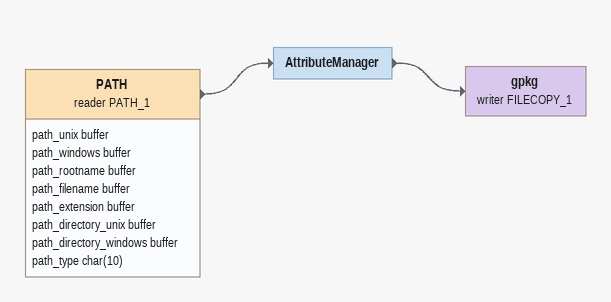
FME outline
PATH (reader PATH_1)
    attributes: path_unix buffer, path_windows buffer, path_rootname buffer, path_filename buffer, path_extension buffer, path_directory_unix buffer, path_directory_windows buffer, path_type char(10)
    -> AttributeManager
AttributeManager
    -> gpkg (writer FILECOPY_1)
gpkg (writer FILECOPY_1)
